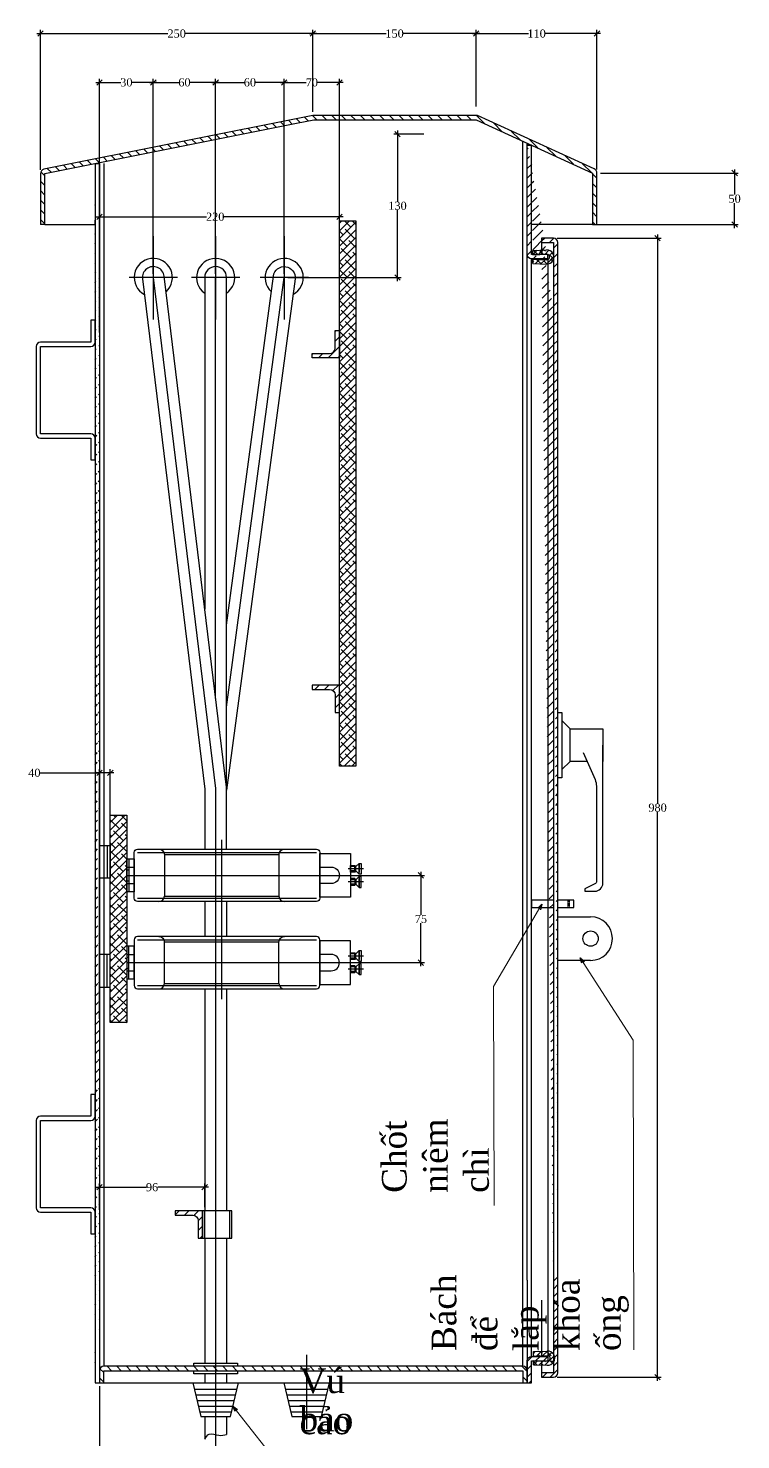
# Model space of a CAD drawing. Header units: inches. Extents: x -246336 to 136055, y -106871 to 69513.
# Drawn here: x -62516 to -60557, y -23967 to -20086 of the extents above; entities that cross this region are included whole.
import ezdxf

# ---------------------------------------------------------------- set-up
doc = ezdxf.new("R2010")
doc.units = ezdxf.units.IN
doc.header["$MEASUREMENT"] = 0
doc.linetypes.add('BORDERX2', pattern=[3.5, 1, -0.5, 1, -0.5, 0, -0.5])
doc.styles.add('0', font='Vottawan.ttf', dxfattribs={"height": 20})
doc.styles.add('CAO22', font='VNTIME_0.TTF', dxfattribs={"height": 22.3})
doc.styles.get("Standard").update_dxf_attribs({"font": 'VNTIME_0.TTF', "height": 86})
doc.dimstyles.get("Standard").update_dxf_attribs({"dimtxt": 0.18, "dimasz": 15, "dimexe": 10, "dimexo": 10, "dimgap": 0.09, "dimtad": 0, "dimtih": 1, "dimtoh": 1, "dimdec": 0, "dimzin": 0, "dimdsep": 32, "dimtxsty": 'Standard', "dimblk": 'OBLIQUE', "dimcen": 15, "dimdle": 10, "dimclrd": 3, "dimclre": 3, "dimclrt": 3, "dimadec": 0, "dimazin": 0, "dimtfac": 1, "dimtdec": 0, "dimtofl": 0, "dimtmove": 0, "dimatfit": 3, "dimldrblk": 'OPEN30', "dimfxl": 1, "dimtolj": 1, "dimtzin": 0, "dimlwd": 0, "dimlwe": 0, "dimarcsym": 0})
pattern_1 = [(45, (-66921.608, -26222.404), (-13.258252, 13.258252), [])]
pattern_2 = [(135, (-66921.608, -26222.404), (-13.258252, -13.258252), [])]
pattern_3 = [(45, (-67135.914, -26222.404), (-10.606602, 10.606602), [])]
pattern_4 = [(225, (-67135.914, -26222.404), (7.954951, -7.954951), []), (315, (-67135.914, -26222.404), (23.864854, -7.954951), [28.125, -16.875])]
pattern_5 = [(45, (-66921.608, -26222.404), (-10.606602, 10.606602), []), (135, (-66921.608, -26222.404), (-31.819805, 10.606602), [37.5, -22.5])]

# ---------------------------------------------------------------- blocks, each defined once
blk = doc.blocks.new('_OBLIQUE')
at = {"color": 0, "linetype": 'ByBlock'}
blk.add_line((-0.5, -0.5), (0.5, 0.5), dxfattribs=at)
blk = doc.blocks.new('*D345')
at = {"color": 3}
for p, q in [((-61061.8, -20663), (-60775.7, -20663)), ((-60785.7, -20653), (-60785.7, -22217.4)), ((-60785.7, -23805), (-60785.7, -22240.6)), ((-61061.8, -23795), (-60775.7, -23795))]:
    blk.add_line(p, q, dxfattribs=at)
at = {"layer": 'Defpoints', "color": 0}
for p in [(-61071.8, -20663), (-61071.8, -23795), (-60785.7, -23795)]:
    blk.add_point(p, dxfattribs=at)
at = {"color": 3, "xscale": 15, "yscale": 15, "zscale": 15}
for p, rotation in [((-60785.7, -20663), 90), ((-60785.7, -23795), 270)]:
    blk.add_blockref('_OBLIQUE', p, dxfattribs=dict(at, rotation=rotation))
at = {"color": 3, "insert": (-60785.7, -22229), "char_height": 22.3, "attachment_point": 5, "style": 'CAO22'}
blk.add_mtext('\\A1;980', dxfattribs=at)
blk = doc.blocks.new('_Open30')
at = {"color": 0, "linetype": 'ByBlock', "lineweight": -2}
for p, q in [((-1, 0.27), (0, 0)), ((0, 0), (-1, -0.27)), ((0, 0), (-1, 0))]:
    blk.add_line(p, q, dxfattribs=at)
blk = doc.blocks.new('*D363')
at = {"color": 3}
for p, q in [((-62320.3, -23820), (-62320.3, -24127)), ((-62000.8, -23820), (-62000.8, -24127)), ((-62330.3, -24117), (-62183, -24117)), ((-61990.8, -24117), (-62138.1, -24117))]:
    blk.add_line(p, q, dxfattribs=at)
at = {"layer": 'Defpoints', "color": 0}
for p in [(-62320.3, -23810), (-62000.8, -23810), (-62000.8, -24117)]:
    blk.add_point(p, dxfattribs=at)
at = {"color": 3, "xscale": 15, "yscale": 15, "zscale": 15, "rotation": 180}
blk.add_blockref('_OBLIQUE', (-62320.3, -24117), dxfattribs=at)
at = {"color": 3, "xscale": 15, "yscale": 15, "zscale": 15}
blk.add_blockref('_OBLIQUE', (-62000.8, -24117), dxfattribs=at)
at = {"color": 3, "insert": (-62160.5, -24117), "char_height": 22.3, "attachment_point": 5, "style": 'CAO22'}
blk.add_mtext('\\A1;106', dxfattribs=at)
blk = doc.blocks.new('*D371')
at = {"color": 3}
for p, q in [((-62330.3, -23272.6), (-62191.1, -23272.6)), ((-62320.3, -23334.7), (-62320.3, -23262.6)), ((-62020.8, -23272.6), (-62160, -23272.6)), ((-62030.8, -23327.5), (-62030.8, -23262.6))]:
    blk.add_line(p, q, dxfattribs=at)
at = {"layer": 'Defpoints', "color": 0}
for p in [(-62030.8, -23272.6), (-62320.3, -23344.7), (-62030.8, -23337.5)]:
    blk.add_point(p, dxfattribs=at)
at = {"color": 3, "xscale": 15, "yscale": 15, "zscale": 15, "rotation": 180}
blk.add_blockref('_OBLIQUE', (-62320.3, -23272.6), dxfattribs=at)
at = {"color": 3, "xscale": 15, "yscale": 15, "zscale": 15}
blk.add_blockref('_OBLIQUE', (-62030.8, -23272.6), dxfattribs=at)
at = {"color": 3, "insert": (-62175.5, -23272.6), "char_height": 22.3, "attachment_point": 5, "style": 'CAO22'}
blk.add_mtext('\\A1;96', dxfattribs=at)
blk = doc.blocks.new('*D377')
at = {"color": 3}
for p, q in [((-62330.3, -20604.3), (-62025.8, -20604.3)), ((-62320.3, -20922.1), (-62320.3, -20594.3)), ((-61650.3, -20604.3), (-61977.9, -20604.3)), ((-61660.3, -20982.1), (-61660.3, -20594.3))]:
    blk.add_line(p, q, dxfattribs=at)
at = {"layer": 'Defpoints', "color": 0}
for p in [(-62320.3, -20604.3), (-62320.3, -20932.1), (-61660.3, -20992.1)]:
    blk.add_point(p, dxfattribs=at)
at = {"color": 3, "xscale": 15, "yscale": 15, "zscale": 15, "rotation": 180}
blk.add_blockref('_OBLIQUE', (-62320.3, -20604.3), dxfattribs=at)
at = {"color": 3, "xscale": 15, "yscale": 15, "zscale": 15}
blk.add_blockref('_OBLIQUE', (-61660.3, -20604.3), dxfattribs=at)
at = {"color": 3, "insert": (-62001.9, -20604.3), "char_height": 22.3, "attachment_point": 5, "style": 'CAO22'}
blk.add_mtext('\\A1;220', dxfattribs=at)
blk = doc.blocks.new('*D378')
at = {"color": 3}
for p, q in [((-62010.8, -20234.8), (-61922.1, -20234.8)), ((-62000.8, -20761.3), (-62000.8, -20224.8)), ((-61802.2, -20234.8), (-61890.9, -20234.8)), ((-61812.2, -20761.3), (-61812.2, -20224.8))]:
    blk.add_line(p, q, dxfattribs=at)
at = {"layer": 'Defpoints', "color": 0}
for p in [(-61812.2, -20234.8), (-62000.8, -20771.3), (-61812.2, -20771.3)]:
    blk.add_point(p, dxfattribs=at)
at = {"color": 3, "xscale": 15, "yscale": 15, "zscale": 15, "rotation": 180}
blk.add_blockref('_OBLIQUE', (-62000.8, -20234.8), dxfattribs=at)
at = {"color": 3, "xscale": 15, "yscale": 15, "zscale": 15}
blk.add_blockref('_OBLIQUE', (-61812.2, -20234.8), dxfattribs=at)
at = {"color": 3, "insert": (-61906.5, -20234.8), "char_height": 22.3, "attachment_point": 5, "style": 'CAO22'}
blk.add_mtext('\\A1;60', dxfattribs=at)
blk = doc.blocks.new('*D379')
at = {"color": 3}
for p, q in [((-62492.3, -20100.5), (-62131.8, -20100.5)), ((-62482.3, -20475.2), (-62482.3, -20090.5)), ((-61723.5, -20100.5), (-62083.9, -20100.5)), ((-61733.5, -20315.6), (-61733.5, -20090.5))]:
    blk.add_line(p, q, dxfattribs=at)
at = {"layer": 'Defpoints', "color": 0}
for p in [(-61733.5, -20100.5), (-61733.5, -20325.6), (-62482.3, -20485.2)]:
    blk.add_point(p, dxfattribs=at)
at = {"color": 3, "xscale": 15, "yscale": 15, "zscale": 15, "rotation": 180}
blk.add_blockref('_OBLIQUE', (-62482.3, -20100.5), dxfattribs=at)
at = {"color": 3, "xscale": 15, "yscale": 15, "zscale": 15}
blk.add_blockref('_OBLIQUE', (-61733.5, -20100.5), dxfattribs=at)
at = {"color": 3, "insert": (-62107.9, -20100.5), "char_height": 22.3, "attachment_point": 5, "style": 'CAO22'}
blk.add_mtext('\\A1;250', dxfattribs=at)
blk = doc.blocks.new('*D380')
at = {"color": 3}
for p, q in [((-62330.3, -20234.8), (-62261.7, -20234.8)), ((-62320.3, -20761.3), (-62320.3, -20224.8)), ((-62162.2, -20234.8), (-62230.8, -20234.8)), ((-62172.2, -20761.3), (-62172.2, -20224.8))]:
    blk.add_line(p, q, dxfattribs=at)
at = {"layer": 'Defpoints', "color": 0}
for p in [(-62320.3, -20234.8), (-62320.3, -20771.3), (-62172.2, -20771.3)]:
    blk.add_point(p, dxfattribs=at)
at = {"color": 3, "xscale": 15, "yscale": 15, "zscale": 15, "rotation": 180}
blk.add_blockref('_OBLIQUE', (-62320.3, -20234.8), dxfattribs=at)
at = {"color": 3, "xscale": 15, "yscale": 15, "zscale": 15}
blk.add_blockref('_OBLIQUE', (-62172.2, -20234.8), dxfattribs=at)
at = {"color": 3, "insert": (-62246.2, -20234.8), "char_height": 22.3, "attachment_point": 5, "style": 'CAO22'}
blk.add_mtext('\\A1;30', dxfattribs=at)
blk = doc.blocks.new('*D381')
at = {"color": 3}
for p, q in [((-62182.2, -20234.8), (-62102.1, -20234.8)), ((-62172.2, -20761.3), (-62172.2, -20224.8)), ((-61990.8, -20234.8), (-62070.9, -20234.8)), ((-62000.8, -20708.8), (-62000.8, -20224.8))]:
    blk.add_line(p, q, dxfattribs=at)
at = {"layer": 'Defpoints', "color": 0}
for p in [(-62000.8, -20234.8), (-62000.8, -20718.8), (-62172.2, -20771.3)]:
    blk.add_point(p, dxfattribs=at)
at = {"color": 3, "xscale": 15, "yscale": 15, "zscale": 15, "rotation": 180}
blk.add_blockref('_OBLIQUE', (-62172.2, -20234.8), dxfattribs=at)
at = {"color": 3, "xscale": 15, "yscale": 15, "zscale": 15}
blk.add_blockref('_OBLIQUE', (-62000.8, -20234.8), dxfattribs=at)
at = {"color": 3, "insert": (-62086.5, -20234.8), "char_height": 22.3, "attachment_point": 5, "style": 'CAO22'}
blk.add_mtext('\\A1;60', dxfattribs=at)
blk = doc.blocks.new('*D382')
at = {"color": 3}
for p, q in [((-62483.1, -22133.2), (-62320.3, -22133.2)), ((-62280.3, -22133.2), (-62330.3, -22133.2)), ((-62320.3, -22810), (-62320.3, -22123.2)), ((-62290.3, -22810), (-62290.3, -22123.2))]:
    blk.add_line(p, q, dxfattribs=at)
at = {"layer": 'Defpoints', "color": 0}
for p in [(-62320.3, -22133.2), (-62320.3, -22820), (-62290.3, -22820)]:
    blk.add_point(p, dxfattribs=at)
at = {"color": 3, "xscale": 15, "yscale": 15, "zscale": 15, "rotation": 180}
blk.add_blockref('_OBLIQUE', (-62320.3, -22133.2), dxfattribs=at)
at = {"color": 3, "xscale": 15, "yscale": 15, "zscale": 15}
blk.add_blockref('_OBLIQUE', (-62290.3, -22133.2), dxfattribs=at)
at = {"color": 3, "insert": (-62499.1, -22133.2), "char_height": 22.3, "attachment_point": 5, "style": 'CAO22'}
blk.add_mtext('\\A1;40', dxfattribs=at)
blk = doc.blocks.new('*D386')
at = {"color": 3}
for p, q in [((-60942.3, -20484), (-60563.9, -20484)), ((-60573.9, -20474), (-60573.9, -20543)), ((-60573.9, -20635.4), (-60573.9, -20566.4)), ((-60954.3, -20625.4), (-60563.9, -20625.4))]:
    blk.add_line(p, q, dxfattribs=at)
at = {"layer": 'Defpoints', "color": 0}
for p in [(-60952.3, -20484), (-60964.3, -20625.4), (-60573.9, -20625.4)]:
    blk.add_point(p, dxfattribs=at)
at = {"color": 3, "xscale": 15, "yscale": 15, "zscale": 15}
for p, rotation in [((-60573.9, -20484), 90), ((-60573.9, -20625.4), 270)]:
    blk.add_blockref('_OBLIQUE', p, dxfattribs=dict(at, rotation=rotation))
at = {"color": 3, "insert": (-60573.9, -20554.7), "char_height": 22.3, "attachment_point": 5, "style": 'CAO22'}
blk.add_mtext('\\A1;50', dxfattribs=at)
blk = doc.blocks.new('*D387')
at = {"color": 3}
for p, q in [((-61500.7, -20367), (-61500.7, -20562.7)), ((-61427.9, -20377), (-61510.7, -20377)), ((-61500.7, -20781.3), (-61500.7, -20585.6)), ((-61802.2, -20771.3), (-61490.7, -20771.3))]:
    blk.add_line(p, q, dxfattribs=at)
at = {"layer": 'Defpoints', "color": 0}
for p in [(-61500.7, -20377), (-61417.9, -20377), (-61812.2, -20771.3)]:
    blk.add_point(p, dxfattribs=at)
at = {"color": 3, "xscale": 15, "yscale": 15, "zscale": 15}
for p, rotation in [((-61500.7, -20377), 90), ((-61500.7, -20771.3), 270)]:
    blk.add_blockref('_OBLIQUE', p, dxfattribs=dict(at, rotation=rotation))
at = {"color": 3, "insert": (-61500.7, -20574.1), "char_height": 22.3, "attachment_point": 5, "style": 'CAO22'}
blk.add_mtext('\\A1;130', dxfattribs=at)
blk = doc.blocks.new('*D388')
at = {"color": 3}
for p, q in [((-61822.2, -20234.8), (-61752.1, -20234.8)), ((-61812.2, -20761.3), (-61812.2, -20224.8)), ((-61650.3, -20234.8), (-61720.4, -20234.8)), ((-61660.3, -20605), (-61660.3, -20224.8))]:
    blk.add_line(p, q, dxfattribs=at)
at = {"layer": 'Defpoints', "color": 0}
for p in [(-61660.3, -20234.8), (-61660.3, -20615), (-61812.2, -20771.3)]:
    blk.add_point(p, dxfattribs=at)
at = {"color": 3, "xscale": 15, "yscale": 15, "zscale": 15, "rotation": 180}
blk.add_blockref('_OBLIQUE', (-61812.2, -20234.8), dxfattribs=at)
at = {"color": 3, "xscale": 15, "yscale": 15, "zscale": 15}
blk.add_blockref('_OBLIQUE', (-61660.3, -20234.8), dxfattribs=at)
at = {"color": 3, "insert": (-61736.2, -20234.8), "char_height": 22.3, "attachment_point": 5, "style": 'CAO22'}
blk.add_mtext('\\A1;70', dxfattribs=at)
blk = doc.blocks.new('*D391')
at = {"color": 3}
for p, q in [((-61704.3, -22415), (-61426.4, -22415)), ((-61436.4, -22405), (-61436.4, -22523.3)), ((-61436.4, -22665), (-61436.4, -22546.7)), ((-61704.3, -22655), (-61426.4, -22655))]:
    blk.add_line(p, q, dxfattribs=at)
at = {"layer": 'Defpoints', "color": 0}
for p in [(-61714.3, -22415), (-61714.3, -22655), (-61436.4, -22655)]:
    blk.add_point(p, dxfattribs=at)
at = {"color": 3, "xscale": 15, "yscale": 15, "zscale": 15}
for p, rotation in [((-61436.4, -22415), 90), ((-61436.4, -22655), 270)]:
    blk.add_blockref('_OBLIQUE', p, dxfattribs=dict(at, rotation=rotation))
at = {"color": 3, "insert": (-61436.4, -22535), "char_height": 22.3, "attachment_point": 5, "style": 'CAO22'}
blk.add_mtext('\\A1;75', dxfattribs=at)
blk = doc.blocks.new('*D401')
at = {"color": 3}
for p, q in [((-61294.2, -20100.5), (-61140.9, -20100.5)), ((-61284.2, -20285.6), (-61284.2, -20090.5)), ((-60942.3, -20100.5), (-61095.7, -20100.5)), ((-60952.3, -20474), (-60952.3, -20090.5))]:
    blk.add_line(p, q, dxfattribs=at)
at = {"layer": 'Defpoints', "color": 0}
for p in [(-60952.3, -20100.5), (-61284.2, -20295.6), (-60952.3, -20484)]:
    blk.add_point(p, dxfattribs=at)
at = {"color": 3, "xscale": 15, "yscale": 15, "zscale": 15, "rotation": 180}
blk.add_blockref('_OBLIQUE', (-61284.2, -20100.5), dxfattribs=at)
at = {"color": 3, "xscale": 15, "yscale": 15, "zscale": 15}
blk.add_blockref('_OBLIQUE', (-60952.3, -20100.5), dxfattribs=at)
at = {"color": 3, "insert": (-61118.3, -20100.5), "char_height": 22.3, "attachment_point": 5, "style": 'CAO22'}
blk.add_mtext('\\A1;110', dxfattribs=at)
blk = doc.blocks.new('*D402')
at = {"color": 3}
for p, q in [((-61743.5, -20100.5), (-61531.5, -20100.5)), ((-61733.5, -20300.6), (-61733.5, -20090.5)), ((-61274.2, -20100.5), (-61486.2, -20100.5)), ((-61284.2, -20300.6), (-61284.2, -20090.5))]:
    blk.add_line(p, q, dxfattribs=at)
at = {"layer": 'Defpoints', "color": 0}
for p in [(-61284.2, -20100.5), (-61733.5, -20310.6), (-61284.2, -20310.6)]:
    blk.add_point(p, dxfattribs=at)
at = {"color": 3, "xscale": 15, "yscale": 15, "zscale": 15, "rotation": 180}
blk.add_blockref('_OBLIQUE', (-61733.5, -20100.5), dxfattribs=at)
at = {"color": 3, "xscale": 15, "yscale": 15, "zscale": 15}
blk.add_blockref('_OBLIQUE', (-61284.2, -20100.5), dxfattribs=at)
at = {"color": 3, "insert": (-61508.8, -20100.5), "char_height": 22.3, "attachment_point": 5, "style": 'CAO22'}
blk.add_mtext('\\A1;150', dxfattribs=at)

msp = doc.modelspace()

# ---------------------------------------------------------------- hatches: boundary and pattern name
h = msp.add_hatch()
h.set_pattern_fill('ANSI31', color=256, scale=150, angle=90, style=0)
h.set_pattern_definition(pattern_2)
edge = h.paths.add_edge_path()
edge.add_line((-60952.293, -20625.387), (-60952.293, -20484.036))
edge.add_arc((-60964.293, -20484.036), 12, 360, 431.565051)
edge.add_line((-60960.499, -20472.652), (-61280.446, -20326.003))
edge.add_arc((-61284.241, -20337.387), 12, 71.565051, 90)
edge.add_line((-61284.241, -20325.387), (-61731.105, -20325.387))
edge.add_arc((-61731.105, -20337.387), 12, 90, 101.309932)
edge.add_line((-61733.459, -20325.62), (-62472.647, -20473.458))
edge.add_arc((-62470.293, -20485.225), 12, 101.309932, 180)
edge.add_line((-62482.293, -20485.225), (-62482.293, -20625.387))
edge.add_line((-62482.293, -20625.387), (-62470.293, -20625.387))
edge.add_line((-62470.293, -20625.387), (-62470.293, -20485.225))
edge.add_line((-62470.293, -20485.225), (-61778.21, -20346.808))
edge.add_line((-61778.21, -20346.808), (-61731.105, -20337.387))
edge.add_line((-61731.105, -20337.387), (-61416.996, -20337.387))
edge.add_line((-61416.996, -20337.387), (-61284.241, -20337.387))
edge.add_line((-61284.241, -20337.387), (-60964.293, -20484.036))
edge.add_line((-60964.293, -20484.036), (-60964.293, -20625.387))
edge.add_line((-60964.293, -20625.387), (-60952.293, -20625.387))
h = msp.add_hatch()
h.set_pattern_fill('ANSI31', color=256, scale=150, style=0)
h.set_pattern_definition(pattern_1)
h.paths.add_polyline_path([(-61132.293, -20407.033), (-61144.293, -20407.033)], flags=17)
edge = h.paths.add_edge_path()
edge.add_line((-61087.293, -20708.01), (-61132.293, -20708.01))
edge.add_line((-61132.293, -20708.01), (-61132.293, -20407.033))
edge.add_line((-61128.615, -20708.869), (-61090.291, -20707.375))
edge.add_line((-61129.083, -20696.878), (-61090.758, -20695.384))
edge.add_line((-61128.615, -20720.869), (-61090.291, -20722.364))
edge.add_line((-61128.615, -20708.869), (-61129.083, -20696.878))
edge.add_line((-61129.083, -20732.86), (-61090.758, -20734.354))
edge.add_line((-61129.083, -20732.86), (-61128.615, -20720.869))
edge.add_line((-61104.819, -20675.01), (-61104.819, -20708.01))
edge.add_line((-61087.293, -20720.01), (-61132.293, -20720.01))
edge.add_arc((-61132.293, -20708.01), 12, 180, 270, ccw=False)
edge.add_line((-61144.293, -20708.01), (-61144.293, -20401.533))
edge.add_line((-61087.293, -20720.01), (-61087.293, -20708.01))
h = msp.add_hatch()
h.set_pattern_fill('ANSI31', color=256, scale=150, style=0)
h.set_pattern_definition(pattern_1)
edge = h.paths.add_edge_path()
edge.add_line((-62320.293, -22439.111), (-62320.293, -23524.296))
edge.add_line((-62320.293, -23524.296), (-62320.293, -23810.01))
edge.add_line((-62332.293, -20457.625), (-62332.293, -23810.01))
h = msp.add_hatch()
h.set_pattern_fill('ANSI31', color=256, scale=150, style=0)
h.set_pattern_definition(pattern_1)
edge = h.paths.add_edge_path()
edge.add_line((-62332.293, -20457.625), (-62332.293, -23810.01))
edge.add_line((-62320.293, -20457.625), (-62320.293, -22439.111))
h = msp.add_hatch()
h.set_pattern_fill('ANSI38', color=256, scale=120, style=0)
h.set_pattern_definition(pattern_5)
h.paths.add_polyline_path([(-61660.293, -22115.01), (-61615.293, -22115.01), (-61615.293, -20615.01), (-61660.293, -20615.01)])
h = msp.add_hatch()
h.set_pattern_fill('ANSI31', color=256, scale=150, style=0)
h.set_pattern_definition(pattern_1)
edge = h.paths.add_edge_path()
edge.add_line((-61059.819, -20864.727), (-61059.819, -20675.01))
edge.add_arc((-61071.819, -20675.01), 12, 0, 90)
edge.add_line((-61071.819, -20663.01), (-61104.819, -20663.01))
edge.add_line((-61059.819, -23507.824), (-61059.819, -20864.727))
edge.add_line((-61071.819, -20861.693), (-61071.819, -23511.021))
edge.add_line((-61104.819, -20663.01), (-61104.819, -20675.01))
edge.add_line((-61104.819, -20675.01), (-61071.819, -20675.01))
edge.add_line((-61071.819, -20675.01), (-61071.819, -20861.693))
at = {"linetype": 'Continuous'}
h = msp.add_hatch(dxfattribs=at)
h.set_pattern_fill('ANSI38', color=256, scale=90, angle=180, style=0)
h.set_pattern_definition(pattern_4)
h.paths.add_polyline_path([(-61129.083, -20732.86), (-61090.758, -20734.354, 1.03975104), (-61090.758, -20695.384), (-61129.083, -20696.878), (-61128.615, -20708.869), (-61090.291, -20707.375, -1.03975104), (-61090.291, -20722.364), (-61128.615, -20720.869)])
h = msp.add_hatch()
h.set_pattern_fill('ANSI31', color=256, scale=150, style=0)
h.set_pattern_definition(pattern_1)
edge = h.paths.add_edge_path()
edge.add_line((-61672.293, -20917.148), (-61660.293, -20917.148))
edge.add_line((-61660.293, -20917.148), (-61660.293, -20992.148))
edge.add_line((-61660.293, -20992.148), (-61735.293, -20992.148))
edge.add_line((-61735.293, -20992.148), (-61735.293, -20980.148))
edge.add_line((-61735.293, -20980.148), (-61687.293, -20980.148))
edge.add_arc((-61687.293, -20965.148), 15, 270, 360)
edge.add_line((-61672.293, -20965.148), (-61672.293, -20917.148))
h = msp.add_hatch()
h.set_pattern_fill('ANSI31', color=256, scale=150, style=0)
h.set_pattern_definition(pattern_1)
edge = h.paths.add_edge_path()
edge.add_line((-61672.293, -21967.148), (-61660.293, -21967.148))
edge.add_line((-61660.293, -21967.148), (-61660.293, -21892.148))
edge.add_line((-61660.293, -21892.148), (-61735.293, -21892.148))
edge.add_line((-61735.293, -21892.148), (-61735.293, -21904.148))
edge.add_line((-61735.293, -21904.148), (-61687.293, -21904.148))
edge.add_arc((-61687.293, -21919.148), 15, 0, 90, ccw=False)
edge.add_line((-61672.293, -21919.148), (-61672.293, -21967.148))
h = msp.add_hatch()
h.set_pattern_fill('ANSI38', color=256, scale=120, style=0)
h.set_pattern_definition(pattern_5)
h.paths.add_polyline_path([(-62245.293, -22250.01), (-62290.293, -22250.01), (-62290.293, -22820.01), (-62245.293, -22820.01)])
h = msp.add_hatch()
h.set_pattern_fill('ANSI31', color=256, scale=150, style=0)
h.set_pattern_definition(pattern_1)
edge = h.paths.add_edge_path()
edge.add_line((-62048.793, -23412.51), (-62036.793, -23412.51))
edge.add_line((-62036.793, -23412.51), (-62036.793, -23337.51))
edge.add_line((-62036.793, -23337.51), (-62111.793, -23337.51))
edge.add_line((-62111.793, -23337.51), (-62111.793, -23349.51))
edge.add_line((-62111.793, -23349.51), (-62063.793, -23349.51))
edge.add_arc((-62063.793, -23364.51), 15, 0, 90, ccw=False)
edge.add_line((-62048.793, -23364.51), (-62048.793, -23412.51))
h = msp.add_hatch(dxfattribs=at)
h.set_pattern_fill('ANSI31', color=256, scale=120, style=0)
h.set_pattern_definition(pattern_3)
edge = h.paths.add_edge_path()
edge.add_line((-61071.819, -23511.021), (-61071.819, -23783.01))
edge.add_line((-61071.819, -23783.01), (-61104.819, -23783.01))
edge.add_line((-61104.819, -23783.01), (-61104.819, -23795.01))
edge.add_line((-61104.819, -23795.01), (-61071.819, -23795.01))
edge.add_arc((-61071.819, -23783.01), 12, 270, 360)
edge.add_line((-61059.819, -23783.01), (-61059.819, -23507.824))
h = msp.add_hatch(dxfattribs=at)
h.set_pattern_fill('ANSI31', color=256, scale=120, style=0)
h.set_pattern_definition(pattern_3)
edge = h.paths.add_edge_path()
edge.add_line((-61132.293, -23810.01), (-61132.293, -23750.01))
edge.add_line((-61132.293, -23750.01), (-61087.293, -23750.01))
edge.add_line((-61087.293, -23750.01), (-61087.293, -23738.01))
edge.add_line((-61087.293, -23738.01), (-61132.293, -23738.01))
edge.add_arc((-61132.293, -23750.01), 12, 90, 180)
edge.add_line((-61144.293, -23750.01), (-61144.293, -23810.01))
edge.add_line((-61144.293, -23810.01), (-61132.293, -23810.01))
h = msp.add_hatch(dxfattribs=at)
h.set_pattern_fill('ANSI38', color=256, scale=90, angle=180, style=0)
h.set_pattern_definition(pattern_4)
h.paths.add_polyline_path([(-61127.158, -23760.662), (-61088.834, -23762.156, 1.03975104), (-61088.834, -23723.186), (-61127.158, -23724.68), (-61126.69, -23736.671), (-61088.366, -23735.177, -1.03975104), (-61088.366, -23750.165), (-61126.69, -23748.671)])
h = msp.add_hatch()
h.set_pattern_fill('ANSI31', color=256, scale=150, angle=90, style=0)
h.set_pattern_definition(pattern_2)
edge = h.paths.add_edge_path()
edge.add_line((-62320.293, -23810.01), (-62308.293, -23810.01))
edge.add_line((-62308.293, -23810.01), (-62308.293, -23777.01))
edge.add_line((-62308.293, -23777.01), (-62183.812, -23777.01))
edge.add_line((-62183.812, -23777.01), (-61309.577, -23777.01))
edge.add_line((-61309.577, -23777.01), (-61156.293, -23777.01))
edge.add_line((-61156.293, -23777.01), (-61156.293, -23810.01))
edge.add_line((-61156.293, -23810.01), (-61144.293, -23810.01))
edge.add_line((-61144.293, -23810.01), (-61144.293, -23777.01))
edge.add_arc((-61156.293, -23777.01), 12, 0, 90)
edge.add_line((-61156.293, -23765.01), (-61306.988, -23765.01))
edge.add_line((-61306.988, -23765.01), (-62184.769, -23765.01))
edge.add_line((-62184.769, -23765.01), (-62308.293, -23765.01))
edge.add_arc((-62308.293, -23777.01), 12, 90, 180)
edge.add_line((-62320.293, -23777.01), (-62320.293, -23810.01))

# ---------------------------------------------------------------- linework, layer by layer
for p, q in [((-62332.293, -20457.625), (-62332.293, -23810.01)), ((-62332.293, -20457.625), (-62320.293, -20457.625)), ((-62320.293, -20457.625), (-62320.293, -22439.111)), ((-62470.293, -20625.387), (-62482.293, -20625.387)), ((-62470.293, -20625.387), (-62332.293, -20625.387)), ((-61144.293, -20840.863), (-61144.293, -20620.119)), ((-60964.293, -20625.387), (-61132.293, -20625.387)), ((-60964.293, -20625.387), (-60952.293, -20625.387)), ((-61104.819, -20675.01), (-61104.819, -20708.01)), ((-61132.293, -23738.01), (-61132.293, -20720.01)), ((-61129.083, -20696.878), (-61090.758, -20695.384)), ((-61128.615, -20708.869), (-61129.083, -20696.878)), ((-61129.083, -20732.86), (-61128.615, -20720.869)), ((-61128.615, -20708.869), (-61090.291, -20707.375)), ((-61128.615, -20720.869), (-61090.291, -20722.364)), ((-61087.293, -20720.01), (-61087.293, -20708.01)), ((-61087.293, -20720.01), (-61087.293, -20857.634)), ((-61080.827, -20722.723), (-61079.441, -20722.723)), ((-61079.441, -20722.723), (-61071.827, -20722.723)), ((-61129.083, -20732.86), (-61090.758, -20734.354)), ((-61144.293, -23528.566), (-61144.293, -20840.863)), ((-61026.069, -22011.949), (-60936.069, -22011.949)), ((-60936.069, -22011.949), (-60936.069, -22101.949)), ((-60979.338, -22101.949), (-61026.069, -22101.949)), ((-61059.819, -22649.01), (-61059.819, -22529.01)), ((-61059.819, -22529.01), (-60969.819, -22529.01)), ((-60969.819, -22649.01), (-61059.819, -22649.01)), ((-61144.293, -23528.566), (-61144.293, -23810.01)), ((-61104.819, -23583.077), (-61104.819, -23738.01)), ((-61127.158, -23724.68), (-61088.834, -23723.186)), ((-61126.69, -23736.671), (-61127.158, -23724.68)), ((-61127.158, -23760.662), (-61126.69, -23748.671)), ((-61126.69, -23736.671), (-61088.366, -23735.177)), ((-61126.69, -23748.671), (-61088.366, -23750.165)), ((-61104.819, -23750.01), (-61104.819, -23783.01)), ((-61087.293, -23738.01), (-61087.293, -23750.01)), ((-61078.903, -23750.524), (-61077.517, -23750.524)), ((-61077.517, -23750.524), (-61069.903, -23750.524)), ((-61127.158, -23760.662), (-61088.834, -23762.156)), ((-62332.293, -23810.01), (-62000.793, -23810.01)), ((-62000.793, -23810.01), (-61156.293, -23810.01)), ((-61144.293, -23810.01), (-61132.293, -23810.01))]:
    msp.add_line(p, q)
at = {"color": 3}
for p, q in [((-62172.188, -20657.358), (-62172.188, -20886.616)), ((-62000.793, -20657.358), (-62000.793, -20886.616)), ((-61812.188, -20657.358), (-61812.188, -20886.616)), ((-62105.466, -20771.276), (-62238.47, -20771.276)), ((-61934.072, -20771.276), (-62067.075, -20771.276)), ((-61745.466, -20771.276), (-61878.47, -20771.276))]:
    msp.add_line(p, q, dxfattribs=at)
for points in [[(-60952.293, -20625.387), (-60952.293, -20484.036, 0.32282281), (-60960.499, -20472.652), (-61280.446, -20326.003, 0.08061157), (-61284.241, -20325.387), (-61731.105, -20325.387, 0.04938899), (-61733.459, -20325.62), (-62472.647, -20473.458, 0.35751077), (-62482.293, -20485.225), (-62482.293, -20625.387)], [(-61087.293, -20720.01), (-61132.293, -20720.01, -0.41421356), (-61144.293, -20708.01), (-61144.293, -20401.533)], [(-61059.819, -20864.727), (-61059.819, -20675.01, 0.41421356), (-61071.819, -20663.01), (-61104.819, -20663.01)], [(-61970.793, -22343.01), (-61970.793, -22176.6), (-61971.014, -22172.968), (-62142.409, -20767.644, 1), (-62201.967, -20774.908), (-62030.793, -22178.423), (-62030.793, -22343.01)], [(-61970.793, -22176.6), (-61970.793, -20771.276, 1), (-62030.793, -20771.276), (-62030.793, -21682.816)], [(-61970.793, -21727.528), (-61841.921, -20767.285, -1), (-61782.454, -20775.266), (-61971.06, -22180.591)], [(-61059.819, -23507.824), (-61059.819, -20864.727, 0.41421356)], [(-60989.881, -22077.584), (-60957.726, -22151.892, -0.10245489), (-60954.026, -22169.763), (-60954.026, -22433.633, -0.28415181), (-60956.514, -22437.658), (-60985.399, -22452.091), (-60985.399, -22458.809), (-60967.471, -22458.809), (-60958.569, -22458.809, 0.41421356), (-60936.069, -22436.309), (-60936.069, -22056.949)], [(-62156.793, -22343.01, -0.41421356), (-62141.793, -22358.01), (-61826.793, -22358.01, -0.41421356), (-61811.793, -22343.01)], [(-61714.293, -22392.51), (-61682.793, -22392.51, -0.41421356), (-61660.293, -22415.01), (-61660.293, -22415.01, -0.41421356), (-61682.793, -22437.51), (-61714.293, -22437.51)], [(-62156.793, -22487.01, 0.41421356), (-62141.793, -22472.01), (-61826.793, -22472.01, 0.41421356), (-61811.793, -22487.01)], [(-62156.793, -22583.01, -0.41421356), (-62141.793, -22598.01), (-61826.793, -22598.01, -0.41421356), (-61811.793, -22583.01)], [(-61714.293, -22677.51), (-61682.793, -22677.51, 0.41421356), (-61660.293, -22655.01), (-61660.293, -22655.01, 0.41421356), (-61682.793, -22632.51), (-61714.293, -22632.51)], [(-62156.793, -22727.01, 0.41421356), (-62141.793, -22712.01), (-61826.793, -22712.01, 0.41421356), (-61811.793, -22727.01)], [(-61071.819, -23511.021), (-61071.819, -23783.01), (-61104.819, -23783.01), (-61104.819, -23795.01), (-61071.819, -23795.01, 0.41421356), (-61059.819, -23783.01), (-61059.819, -23507.824, 0.41421356)], [(-61144.293, -23810.01), (-61144.293, -23750.01, -0.41421356), (-61132.293, -23738.01), (-61087.293, -23738.01)]]:
    msp.add_lwpolyline(points, format="xyb")
for points in [[(-62470.293, -20625.387), (-62470.293, -20485.225), (-61778.21, -20346.808), (-61731.105, -20337.387), (-61416.996, -20337.387)], [(-61416.996, -20337.387), (-61284.241, -20337.387), (-60964.293, -20484.036), (-60964.293, -20625.387)], [(-61156.293, -23765.01), (-61156.293, -20840.863), (-61156.293, -20396.032)], [(-61087.293, -20708.01), (-61132.293, -20708.01), (-61132.293, -20407.033)], [(-62308.293, -20457.625), (-62308.293, -22439.111), (-62308.293, -23765.01)], [(-62332.293, -20625.387), (-62332.293, -20613.387)], [(-61104.819, -20663.01), (-61104.819, -20675.01), (-61071.819, -20675.01), (-61071.819, -20861.693)], [(-61087.293, -20857.634), (-61087.293, -23515.23), (-61087.293, -23738.01)], [(-61071.819, -20861.693), (-61071.819, -23511.021)], [(-62299.293, -22332.51), (-62299.293, -22422.51)], [(-62215.293, -22352.01), (-61723.293, -22352.01)], [(-62245.293, -22392.51), (-62224.293, -22392.51)], [(-62239.293, -22370.01), (-62224.293, -22370.01), (-62224.293, -22460.01), (-62239.293, -22460.01)], [(-62141.793, -22358.01), (-62141.793, -22472.01)], [(-61826.793, -22358.01), (-61826.793, -22472.01)], [(-61606.293, -22412.01), (-61615.293, -22403.01), (-61618.293, -22406.01), (-61630.293, -22406.01), (-61630.293, -22388.01), (-61618.293, -22388.01), (-61615.293, -22391.01), (-61606.293, -22382.01)], [(-61618.293, -22391.01), (-61630.293, -22391.01)], [(-61618.293, -22406.01), (-61618.293, -22388.01)], [(-61615.293, -22403.01), (-61615.293, -22391.01)], [(-61606.293, -22382.01), (-61606.293, -22406.01)], [(-62245.293, -22400.01), (-62239.293, -22400.01)], [(-62245.293, -22430.01), (-62239.293, -22430.01)], [(-61594.556, -22397.01), (-61636.452, -22397.01)], [(-61618.293, -22403.01), (-61630.293, -22403.01)], [(-61606.293, -22418.01), (-61615.293, -22427.01), (-61618.293, -22424.01), (-61630.293, -22424.01), (-61630.293, -22442.01), (-61618.293, -22442.01), (-61615.293, -22439.01), (-61606.293, -22448.01)], [(-61618.293, -22427.01), (-61630.293, -22427.01)], [(-61618.293, -22424.01), (-61618.293, -22442.01)], [(-61615.293, -22427.01), (-61615.293, -22439.01)], [(-61606.293, -22448.01), (-61606.293, -22424.01)], [(-62320.293, -22439.111), (-62320.293, -23524.296), (-62320.293, -23810.01)], [(-62245.293, -22437.51), (-62224.293, -22437.51)], [(-61594.556, -22433.01), (-61636.452, -22433.01)], [(-61618.293, -22439.01), (-61630.293, -22439.01)], [(-62215.293, -22478.01), (-61723.293, -22478.01)], [(-62030.793, -22487.01), (-62030.793, -22583.01)], [(-61970.793, -22487.01), (-61970.793, -22583.01)], [(-61071.819, -22483.158), (-61132.293, -22483.158), (-61132.293, -22503.06), (-61071.819, -22503.06)], [(-61059.819, -22503.06), (-61015.731, -22503.06), (-61015.731, -22483.158), (-61059.819, -22483.158)], [(-62239.293, -22700.01), (-62224.293, -22700.01), (-62224.293, -22610.01), (-62239.293, -22610.01)], [(-62215.293, -22592.01), (-61723.293, -22592.01)], [(-62141.793, -22712.01), (-62141.793, -22598.01)], [(-61826.793, -22712.01), (-61826.793, -22598.01)], [(-61606.293, -22652.01), (-61615.293, -22643.01), (-61618.293, -22646.01), (-61630.293, -22646.01), (-61630.293, -22628.01), (-61618.293, -22628.01), (-61615.293, -22631.01), (-61606.293, -22622.01)], [(-61606.293, -22622.01), (-61606.293, -22646.01)], [(-62299.293, -22722.51), (-62299.293, -22632.51)], [(-62245.293, -22632.51), (-62224.293, -22632.51)], [(-62245.293, -22640.01), (-62239.293, -22640.01)], [(-61594.556, -22637.01), (-61636.452, -22637.01)], [(-61618.293, -22631.01), (-61630.293, -22631.01)], [(-61618.293, -22643.01), (-61630.293, -22643.01)], [(-61606.293, -22658.01), (-61615.293, -22667.01), (-61618.293, -22664.01), (-61630.293, -22664.01), (-61630.293, -22682.01), (-61618.293, -22682.01), (-61615.293, -22679.01), (-61606.293, -22688.01)], [(-61618.293, -22646.01), (-61618.293, -22628.01)], [(-61618.293, -22664.01), (-61618.293, -22682.01)], [(-61615.293, -22643.01), (-61615.293, -22631.01)], [(-61606.293, -22688.01), (-61606.293, -22664.01)], [(-62245.293, -22670.01), (-62239.293, -22670.01)], [(-62245.293, -22677.51), (-62224.293, -22677.51)], [(-61594.556, -22673.01), (-61636.452, -22673.01)], [(-61618.293, -22667.01), (-61630.293, -22667.01)], [(-61618.293, -22679.01), (-61630.293, -22679.01)], [(-61615.293, -22667.01), (-61615.293, -22679.01)], [(-62215.293, -22718.01), (-61723.293, -22718.01)], [(-62030.793, -22727.01), (-62030.793, -23337.51)], [(-61970.793, -22727.01), (-61970.793, -23337.51)], [(-62030.793, -23412.51), (-62030.793, -23337.51)], [(-61961.793, -23412.51), (-61961.793, -23337.51)], [(-62030.793, -23412.51), (-62030.793, -23756.01)], [(-61970.793, -23412.51), (-61970.793, -23756.01)], [(-61132.293, -23810.01), (-61132.293, -23750.01), (-61087.293, -23750.01)], [(-62030.793, -23786.01), (-62030.793, -23810.01)], [(-61970.793, -23786.01), (-61970.793, -23810.01)], [(-62063.295, -23810.01), (-62041.457, -23902.785)], [(-61960.13, -23902.785), (-61938.292, -23810.01)], [(-61812.795, -23810.01), (-61790.957, -23902.785)], [(-61709.63, -23902.785), (-61687.792, -23810.01)], [(-62041.457, -23902.785), (-61960.13, -23902.785)], [(-62030.793, -23902.785), (-62030.793, -23964.901)], [(-61970.793, -23902.785), (-61970.793, -23952.372)], [(-61790.957, -23902.785), (-61709.63, -23902.785)]]:
    msp.add_lwpolyline(points)
for points in [[(-61132.293, -20407.033), (-61144.293, -20407.033)], [(-61660.293, -20615.01), (-61615.293, -20615.01), (-61615.293, -22115.01), (-61660.293, -22115.01)], [(-61059.819, -21966.949), (-61048.569, -21966.949), (-61048.569, -22146.949), (-61059.819, -22146.949)], [(-61048.569, -21989.449), (-61048.569, -22124.449), (-61048.569, -22124.449), (-61026.069, -22101.949), (-61026.069, -22011.949), (-61048.569, -21989.449)], [(-62290.293, -22250.01), (-62245.293, -22250.01), (-62245.293, -22820.01), (-62290.293, -22820.01)], [(-62320.293, -22332.51), (-62290.293, -22332.51), (-62290.293, -22422.51), (-62320.293, -22422.51)], [(-61714.293, -22355.01), (-61630.293, -22355.01), (-61630.293, -22475.01), (-61714.293, -22475.01)], [(-62245.293, -22370.01), (-62239.293, -22370.01), (-62239.293, -22460.01), (-62245.293, -22460.01), (-62245.293, -22430.01), (-62245.293, -22400.01)], [(-61606.293, -22382.01), (-61600.293, -22382.01), (-61600.293, -22412.01), (-61606.293, -22412.01)], [(-61606.293, -22448.01), (-61600.293, -22448.01), (-61600.293, -22418.01), (-61606.293, -22418.01)], [(-62245.293, -22700.01), (-62239.293, -22700.01), (-62239.293, -22610.01), (-62245.293, -22610.01), (-62245.293, -22640.01), (-62245.293, -22670.01)], [(-61714.293, -22715.01), (-61630.293, -22715.01), (-61630.293, -22595.01), (-61714.293, -22595.01)], [(-61606.293, -22622.01), (-61600.293, -22622.01), (-61600.293, -22652.01), (-61606.293, -22652.01)], [(-62320.293, -22722.51), (-62290.293, -22722.51), (-62290.293, -22632.51), (-62320.293, -22632.51)], [(-61606.293, -22688.01), (-61600.293, -22688.01), (-61600.293, -22658.01), (-61606.293, -22658.01)], [(-62036.793, -23337.51), (-62036.793, -23412.51), (-62030.793, -23412.51), (-61961.793, -23412.51), (-61955.793, -23412.51), (-61955.793, -23337.51)], [(-62060.793, -23756.01), (-61940.793, -23756.01), (-61940.793, -23765.01), (-62060.793, -23765.01)], [(-62060.793, -23777.01), (-61940.793, -23777.01), (-61940.793, -23786.01), (-62060.793, -23786.01)]]:
    msp.add_lwpolyline(points, close=True)
for points in [[(-62172.188, -20771.276), (-62000.793, -22176.6), (-62000.793, -23337.51), (-62000.793, -23907.525)], [(-62000.793, -21928.797), (-62000.793, -20771.276)], [(-61970.793, -21953.066), (-61812.188, -20771.276)], [(-62059.07, -23827.961), (-61942.517, -23827.961)], [(-61808.57, -23827.961), (-61692.017, -23827.961)], [(-62055.411, -23843.505), (-61946.176, -23843.505)], [(-62051.752, -23859.048), (-61949.835, -23859.048)], [(-61804.911, -23843.505), (-61695.676, -23843.505)], [(-61801.252, -23859.048), (-61699.335, -23859.048)], [(-62048.093, -23874.592), (-61953.493, -23874.592)], [(-62044.435, -23890.135), (-61957.152, -23890.135)], [(-61797.593, -23874.592), (-61702.993, -23874.592)], [(-61793.935, -23890.135), (-61706.652, -23890.135)]]:
    msp.add_lwpolyline(points, dxfattribs=at)
for points in [[(-62332.293, -20888.803), (-62344.293, -20888.803), (-62344.293, -20948.803), (-62482.293, -20948.803, 0.41421356), (-62494.293, -20960.803), (-62494.293, -21200.803, 0.41421356), (-62482.293, -21212.803), (-62344.293, -21212.803), (-62344.293, -21272.803), (-62332.293, -21272.803), (-62332.293, -21212.803, 0.41421356), (-62344.293, -21200.803), (-62482.293, -21200.803), (-62482.293, -20960.803), (-62344.293, -20960.803, 0.41421356), (-62332.293, -20948.803)], [(-61672.293, -20917.148), (-61660.293, -20917.148), (-61660.293, -20992.148), (-61735.293, -20992.148), (-61735.293, -20980.148), (-61687.293, -20980.148, 0.41421356), (-61672.293, -20965.148)], [(-61672.293, -21967.148), (-61660.293, -21967.148), (-61660.293, -21892.148), (-61735.293, -21892.148), (-61735.293, -21904.148), (-61687.293, -21904.148, -0.41421356), (-61672.293, -21919.148)], [(-62215.293, -22343.01), (-61723.293, -22343.01, -0.41421356), (-61714.293, -22352.01), (-61714.293, -22478.01, -0.41421356), (-61723.293, -22487.01), (-62215.293, -22487.01, -0.41421356), (-62224.293, -22478.01), (-62224.293, -22352.01, -0.41421356)], [(-62215.293, -22727.01), (-61723.293, -22727.01, 0.41421356), (-61714.293, -22718.01), (-61714.293, -22592.01, 0.41421356), (-61723.293, -22583.01), (-62215.293, -22583.01, 0.41421356), (-62224.293, -22592.01), (-62224.293, -22718.01, 0.41421356)], [(-62332.293, -23017.171), (-62344.293, -23017.171), (-62344.293, -23077.171), (-62482.293, -23077.171, 0.41421356), (-62494.293, -23089.171), (-62494.293, -23329.171, 0.41421356), (-62482.293, -23341.171), (-62344.293, -23341.171), (-62344.293, -23401.171), (-62332.293, -23401.171), (-62332.293, -23341.171, 0.41421356), (-62344.293, -23329.171), (-62482.293, -23329.171), (-62482.293, -23089.171), (-62344.293, -23089.171, 0.41421356), (-62332.293, -23077.171)], [(-62048.793, -23412.51), (-62036.793, -23412.51), (-62036.793, -23337.51), (-62111.793, -23337.51), (-62111.793, -23349.51), (-62063.793, -23349.51, -0.41421356), (-62048.793, -23364.51)], [(-62320.293, -23810.01), (-62308.293, -23810.01), (-62308.293, -23777.01), (-62183.812, -23777.01), (-61309.577, -23777.01), (-61156.293, -23777.01), (-61156.293, -23810.01), (-61144.293, -23810.01), (-61144.293, -23777.01, 0.41421356), (-61156.293, -23765.01), (-61306.988, -23765.01), (-62184.769, -23765.01), (-62308.293, -23765.01, 0.41421356), (-62320.293, -23777.01)]]:
    msp.add_lwpolyline(points, format="xyb", close=True)
at = {"color": 4}
for points in [[(-61984.293, -22317.066), (-61984.293, -22755.606)], [(-62245.293, -22415.01), (-61613.864, -22415.01)], [(-62245.293, -22655.01), (-61613.864, -22655.01)], [(-61750.293, -23937.47), (-61750.293, -23733.183)]]:
    msp.add_lwpolyline(points, dxfattribs=at)
at = {"color": 3, "linetype": 'BORDERX2', "ltscale": 0.05}
for points in [[(-61032.854, -22483.158), (-61032.854, -22503.06)], [(-61029.23, -22483.158), (-61029.23, -22503.06)]]:
    msp.add_lwpolyline(points, dxfattribs=at)
msp.add_circle((-60969.819, -22589.01), 21)
for centre, radius, start, end in [((-62172.188, -20771.276), 52.5, 311.803401, 242.103592), ((-62000.793, -20771.276), 52.5, 304.849905, 235.150095), ((-61812.188, -20771.276), 52.5, 297.206034, 227.506225), ((-61089.999, -20714.869), 19.5, 267.767101, 92.232899), ((-61089.999, -20714.869), 7.5, 267.767101, 92.232899), ((-60969.819, -22589.01), 60, 270, 90), ((-61088.074, -23742.671), 19.5, 267.767101, 92.232899), ((-61088.074, -23742.671), 7.5, 267.767101, 92.232899)]:
    msp.add_arc(centre, radius, start, end)
msp.add_open_spline([(-62030.793, -23964.901), (-62027.108, -23959.237), (-62017.928, -23945.125), (-61993.194, -23957.331), (-61977.5, -23954.31), (-61970.793, -23952.372)], degree=3, knots=[0, 0, 0, 0, 6.05752036, 15.09071585, 22.04261132, 22.04261132, 22.04261132, 22.04261132])

# ---------------------------------------------------------------- texts
at = {"char_height": 67.8, "width": 3, "attachment_point": 7, "rotation": 90, "style": '0'}
for s, insert in [('{\\f.VnTime|b0|i0|c0|p34;Chèt niªm ch×}', (-61248.647, -23288.099)), ('{\\f.VnTime|b0|i0|c0|p34;B¸ch ®Ó l¾p khãa èng}', (-60864.645, -23723.023))]:
    msp.add_mtext(s, dxfattribs=dict(at, insert=insert))
at = {"char_height": 67.8, "width": 3, "attachment_point": 7, "style": '0'}
for s, insert in [('{\\f.VnTime|b0|i0|c0|p34;Vó cao su}', (-61770.109, -24065.646)), ('{\\f.VnTime|b0|i0|c0|p34;b¶o vÖ c¸p}', (-61770.109, -24191.721))]:
    msp.add_mtext(s, dxfattribs=dict(at, insert=insert))

# ---------------------------------------------------------------- dimensions: what is measured, and where the dimension line sits
for base, p1, p2, text, picture, middle in [((-61733.459, -20100.454), (-62482.293, -20485.225), (-61733.459, -20325.62), '250', '*D379', (-62107.876, -20100.454)), ((-62320.293, -20604.269), (-61660.293, -20992.148), (-62320.293, -20932.148), '220', '*D377', (-62001.88, -20604.269)), ((-62320.293, -22133.238), (-62290.293, -22820.01), (-62320.293, -22820.01), '40', '*D382', (-62499.095, -22133.238))]:
    dim = msp.add_linear_dim(base=base, p1=p1, p2=p2, text=text, dimstyle='Standard', override={"dimtxt": 22, "dimtxsty": 'CAO22', "dimtmove": 1})
    dim.commit()
    dim.dimension.update_dxf_attribs({"geometry": picture, "text_midpoint": middle, "dimtype": 160})
for base, p1, p2, text, picture, middle in [((-61284.241, -20100.454), (-61733.459, -20310.62), (-61284.241, -20310.62), '150', '*D402', (-61508.85, -20100.454)), ((-60952.293, -20100.454), (-61284.241, -20295.62), (-60952.293, -20484.036), '110', '*D401', (-61118.267, -20100.454)), ((-62320.293, -20234.751), (-62172.188, -20771.276), (-62320.293, -20771.276), '30', '*D380', (-62246.241, -20234.751)), ((-62000.793, -20234.751), (-62172.188, -20771.276), (-62000.793, -20718.776), '60', '*D381', (-62086.491, -20234.751)), ((-61812.188, -20234.751), (-62000.793, -20771.276), (-61812.188, -20771.276), '60', '*D378', (-61906.491, -20234.751)), ((-61660.293, -20234.751), (-61812.188, -20771.276), (-61660.293, -20615.01), '70', '*D388', (-61736.241, -20234.751)), ((-62030.793, -23272.636), (-62320.293, -23344.662), (-62030.793, -23337.51), '96', '*D371', (-62175.543, -23272.636)), ((-62000.793, -24117.02), (-62320.293, -23810.01), (-62000.793, -23810.01), '106', '*D363', (-62160.543, -24117.02))]:
    dim = msp.add_linear_dim(base=base, p1=p1, p2=p2, text=text, dimstyle='Standard', override={"dimtxt": 22, "dimtxsty": 'CAO22', "dimtmove": 1})
    dim.commit()
    dim.dimension.update_dxf_attribs({"geometry": picture, "text_midpoint": middle})
for base, p1, p2, text, picture, middle in [((-61500.721, -20377.018), (-61812.188, -20771.276), (-61417.93, -20377.018), '130', '*D387', (-61500.721, -20574.147)), ((-60573.88, -20625.387), (-60952.293, -20484.036), (-60964.293, -20625.387), '50', '*D386', (-60573.88, -20554.712)), ((-60785.721, -23795.01), (-61071.819, -20663.01), (-61071.819, -23795.01), '980', '*D345', (-60785.721, -22229.01)), ((-61436.404, -22655.01), (-61714.293, -22415.01), (-61714.293, -22655.01), '75', '*D391', (-61436.404, -22535.01))]:
    dim = msp.add_linear_dim(base=base, p1=p1, p2=p2, angle=90, text=text, dimstyle='Standard', override={"dimtxt": 22, "dimtxsty": 'CAO22', "dimtmove": 1})
    dim.commit()
    dim.dimension.update_dxf_attribs({"geometry": picture, "text_midpoint": middle})

# ---------------------------------------------------------------- leaders
at = {"color": 4}
for points in [[(-61103.654, -22494.568), (-61236.681, -22720.781), (-61234.598, -23322.419)], [(-60998.59, -22641.64), (-60852.68, -22867.853), (-60850.596, -23719.449)], [(-61953.493, -23874.592), (-61793.787, -24077.611), (-61350.975, -24079.695)]]:
    msp.add_leader(points, dimstyle='Standard', dxfattribs=at)

doc.saveas('drawing.dxf')
